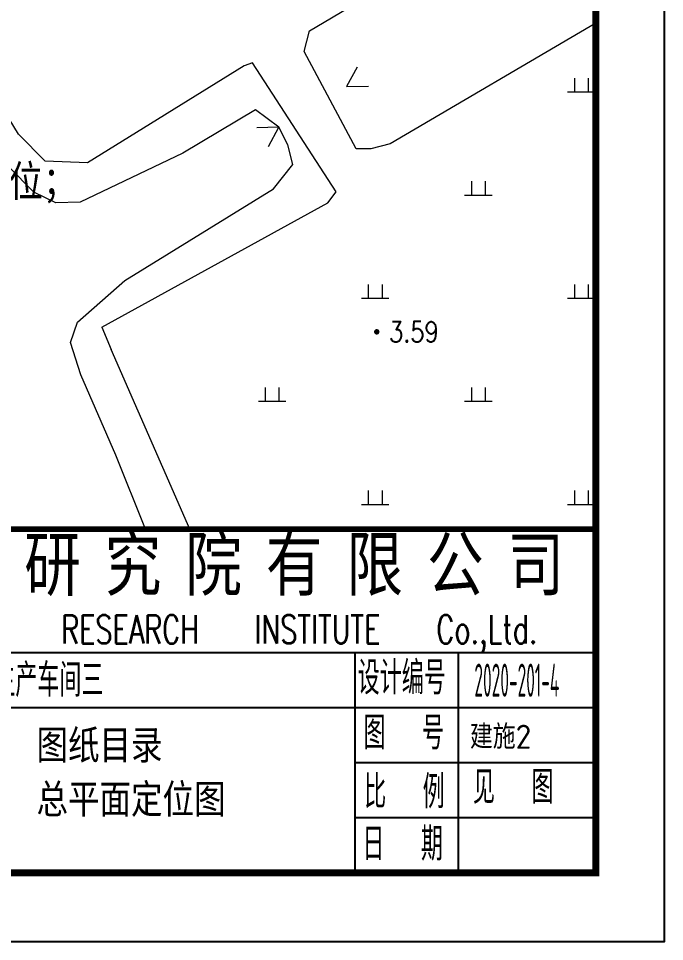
# Model space of a CAD drawing. Extents: x -165130 to 255370, y -346822 to 187778.
# Drawn here: x 208368 to 255370, y -168622 to -101476 of the extents above; entities that cross this region are included whole.
import ezdxf
from ezdxf.enums import TextEntityAlignment as Align

# ---------------------------------------------------------------- set-up
doc = ezdxf.new("R2010")
doc.units = 0
doc.header["$MEASUREMENT"] = 0
doc.layers.get('0').update_dxf_attribs({"linetype": 'CONTINUOUS'})
for name, color, linetype in [('GCD', 1, 'CONTINUOUS'), ('PUB_TEXT', 7, 'CONTINUOUS'), ('PUB_TITLE', 4, 'CONTINUOUS'), ('层0', 253, 'CONTINUOUS')]:
    doc.layers.add(name, color=color, linetype=linetype)
doc.layers.add('底图', color=252, linetype='CONTINUOUS', lineweight=5)
doc.styles.add('-宋体', font='', dxfattribs={"width": 0.8})
doc.styles.add('_TCH_DIM', font='SIMPLEX', dxfattribs={"bigfont": 'GBCBIG'})
doc.styles.add('HZ', font='txt', dxfattribs={"width": 0.7, "height": 5, "bigfont": 'STF:宋体'})
doc.styles.get("Standard").update_dxf_attribs({"font": 'TSSDENG', "height": 3, "bigfont": 'TSSDCHN'})
doc.styles.get('-宋体').set_extended_font_data('SimSun')
doc.linetypes.add('833', pattern='A,2,[150,AAA.SHX,S=0.8,R=0,X=0,Y=0.8],2,[150,AAA.SHX,S=2,R=0,X=0,Y=2],1e-11', length=4)

# ---------------------------------------------------------------- blocks, each defined once
blk = doc.blocks.new('qar5gesfd')
for p, q in [((-2968, 154824), (-2968, 159824)), ((-2968, 158024), (-23968, 158024)), ((-6468, 154824), (-6468, 158024)), ((-4968, 154824), (-4968, 158024)), ((-2968, 157224), (-23968, 157224)), ((-2968, 156424), (-6468, 156424)), ((-2968, 155624), (-6468, 155624))]:
    blk.add_line(p, q)
at = {"const_width": 80}
blk.add_lwpolyline([(-23968, 154824), (-23968, 159824), (-2968, 159824)], dxfattribs=at)
at = {"layer": 'PUB_TITLE'}
blk.add_lwpolyline([(-86068, 153824), (-1968, 153824), (-1968, 213224), (-86068, 213224)], close=True, dxfattribs=at)
at = {"layer": 'PUB_TITLE', "const_width": 100}
blk.add_lwpolyline([(-83568, 154824), (-2968, 154824), (-2968, 212224), (-83568, 212224)], close=True, dxfattribs=at)
at = {"layer": 'PUB_TEXT'}
for s, p in [('究', (-10113, 158853)), ('院', (-8941, 158853)), ('有', (-7769, 158853)), ('研', (-11285, 158853)), ('限', (-6597, 158853)), ('公', (-5425, 158853)), ('司', (-4253, 158853))]:
    blk.add_text(s, height=868, dxfattribs=at).set_placement(p)
at = {"layer": 'PUB_TEXT', "style": '_TCH_DIM', "width": 0.705882}
for s, p in [('RESEARCH', (-10748, 158159)), ('INSTITUTE', (-7935, 158159)), ('Co.,Ltd.', (-5289, 158159))]:
    blk.add_text(s, height=412.2, dxfattribs=at).set_placement(p)
at = {"layer": 'PUB_TEXT'}
for s, height, width, p in [('设计编号', 482.3, 0.7, (-6433, 157419)), ('生产车间三', 482.3, 0.7, (-11735, 157385)), ('2020-201-4', 482.3, 0.4, (-4735, 157385)), ('图', 482, 0.7, (-6348, 156618)), ('号', 482, 0.7, (-5497, 156618)), ('见', 482, 0.7, (-4756, 155828)), ('图', 482, 0.7, (-3905, 155828)), ('比', 482, 0.7, (-6338, 155761)), ('例', 482, 0.7, (-5487, 155761)), ('期', 482, 0.7, (-5513, 155002)), ('日', 482, 0.7, (-6364, 155002))]:
    blk.add_text(s, height=height, dxfattribs=dict(at, width=width)).set_placement(p)
blk = doc.blocks.new('gc037')
for p, q in [((0, 0), (-1.386, 0.8)), ((-1.386, -0.8), (0, 0))]:
    blk.add_line(p, q)
blk = doc.blocks.new('gc119')
for p, q in [((-0.5, 1), (-0.5, 0)), ((0.5, 1), (0.5, 0)), ((-1, 0), (1, 0))]:
    blk.add_line(p, q)
blk = doc.blocks.new('GC200')
at = {"linetype": 'Continuous', "const_width": 0.2, "flags": 128}
blk.add_lwpolyline([(-0.1, 0, 1), (0.1, 0, 1)], format="xyb", close=True, dxfattribs=at)

msp = doc.modelspace()

# ---------------------------------------------------------------- linework, layer by layer
at = {"elevation": -625.1}
msp.add_lwpolyline([(145370.127, -163621.816), (145370.127, -138621.816), (250370.127, -138621.816), (250370.127, 123378.184), (-152629.873, 123378.184), (-152629.873, -163621.816), (145370.127, -163621.816)], dxfattribs=at)
at = {"layer": '底图', "linetype": '833', "flags": 128}
for points, elevation in [([(214444.819, -123938.117), (230866.455, -114879.361), (231492.801, -114099.086), (225398.784, -104694.097), (224788.678, -104921.52), (213382.206, -111967.116), (210322.209, -111852.846), (208371.144, -109903.101), (205547.599, -105317.97), (193244.48, -79107.438)], -3420), ([(220845.835, -138621.816), (215106.133, -125564.817)], 136)]:
    msp.add_lwpolyline(points, dxfattribs=dict(at, elevation=elevation))
at = {"layer": '底图', "linetype": 'Continuous', "flags": 128}
for points, elevation in [([(216097.807, -120542.653), (226930.495, -113879.939), (228321.931, -112100.947), (227965.718, -110662.087), (227320.792, -109389.093), (225610.744, -108132.136), (220321.669, -111285.849), (212852.544, -114829.978), (211097.479, -114877.904), (209480.801, -114100.126), (203926.882, -108514.376), (190356.64, -80499.315)], -1208), ([(235416.389, -110596.737), (234009.725, -110959.242), (232945.516, -110959.243), (229154.91, -103873.282), (229549.087, -102376.618), (247332.326, -91834.544), (248440.539, -91669.752), (249908.824, -92808.646), (250370.127, -93838.681)], 136), ([(250370.127, -101798.785), (250359.875, -101810.029), (235416.389, -110596.737)], 136), ([(217604.223, -138621.816), (215454.479, -133246.642), (212910.361, -127402.303), (212165.615, -125045.942), (212662.1, -123557.708), (216097.807, -120542.653)], -1208), ([(214444.819, -123938.117), (214444.819, -123938.117), (215106.133, -125564.817)], 136)]:
    msp.add_lwpolyline(points, dxfattribs=dict(at, elevation=elevation))

# ---------------------------------------------------------------- block references
at = {"layer": '层0', "xscale": 5, "yscale": 5, "zscale": 5}
msp.add_blockref('qar5gesfd', (265210.681, -937742.598, -625.1), dxfattribs=at)
at = {"layer": '底图', "linetype": 'Continuous'}
for name, p, xscale, yscale, zscale, rotation in [('gc037', (232226.787, -106427.084, -616), 1000, 1000, 1000, 211.12160509408), ('gc119', (249319.745, -106822.351, -3420), 1000.000000000001, 1000.000000000001, 1000.000000000001, 0.0001038352427426), ('gc037', (227320.792, -109389.093, -724), 999.9999999999999, 999.9999999999999, 999.9999999999999, 31.12160509408), ('gc119', (241819.759, -114322.365, -3420), 1000.000000000001, 1000.000000000001, 1000.000000000001, 0.0001038352427426), ('gc119', (234319.772, -121822.378, -3420), 1000.000000000001, 1000.000000000001, 1000.000000000001, 0.0001038352427426), ('gc119', (249319.772, -121822.351, -3420), 1000.000000000001, 1000.000000000001, 1000.000000000001, 0.0001038352427426), ('gc119', (226819.786, -129322.392, -3420), 1000.000000000001, 1000.000000000001, 1000.000000000001, 0.0001038352427426), ('gc119', (241819.786, -129322.365, -3420), 1000.000000000001, 1000.000000000001, 1000.000000000001, 0.0001038352427426), ('gc119', (234319.799, -136822.378, -3420), 1000.000000000001, 1000.000000000001, 1000.000000000001, 0.0001038352427426), ('gc119', (249319.799, -136822.351, -3420), 1000.000000000001, 1000.000000000001, 1000.000000000001, 0.0001038352427426)]:
    msp.add_blockref(name, p, dxfattribs=dict(at, xscale=xscale, yscale=yscale, zscale=zscale, rotation=rotation))
ref = msp.add_blockref('GC200', (234433.819, -124270.08, 170), dxfattribs=dict(at, xscale=1000.000000000001, yscale=1000.000000000001, zscale=1000.000000000001, rotation=0.0001038352427426))
ref.add_attrib('height', '3.59', dxfattribs={"layer": 'GCD', "linetype": 'Continuous', "height": 1500, "rotation": 0.00010384, "style": 'HZ', "width": 0.8}).set_placement((235333.819, -124270.079, 170), align=Align.MIDDLE_LEFT)

# ---------------------------------------------------------------- texts
at = {"layer": 'PUB_TEXT', "color": 7, "style": '-宋体', "width": 0.8}
msp.add_text('3.各建筑间距、建筑退让均以外墙尺寸定位，道路以中心线定位；', height=2265.82278, dxfattribs=at).set_placement((140929.39, -114432.468, -625.1))
at = {"layer": 'PUB_TEXT'}
for s, height, p in [('图纸目录', 2411.3475, (209683.932, -155607.53, -625.1)), ('建施2', 1750, (241212.129, -154600.726, -625.1)), ('总平面定位图', 2411.3475, (209683.932, -159543.284, -625.1))]:
    msp.add_text(s, height=height, dxfattribs=at).set_placement(p)

doc.saveas('drawing.dxf')
